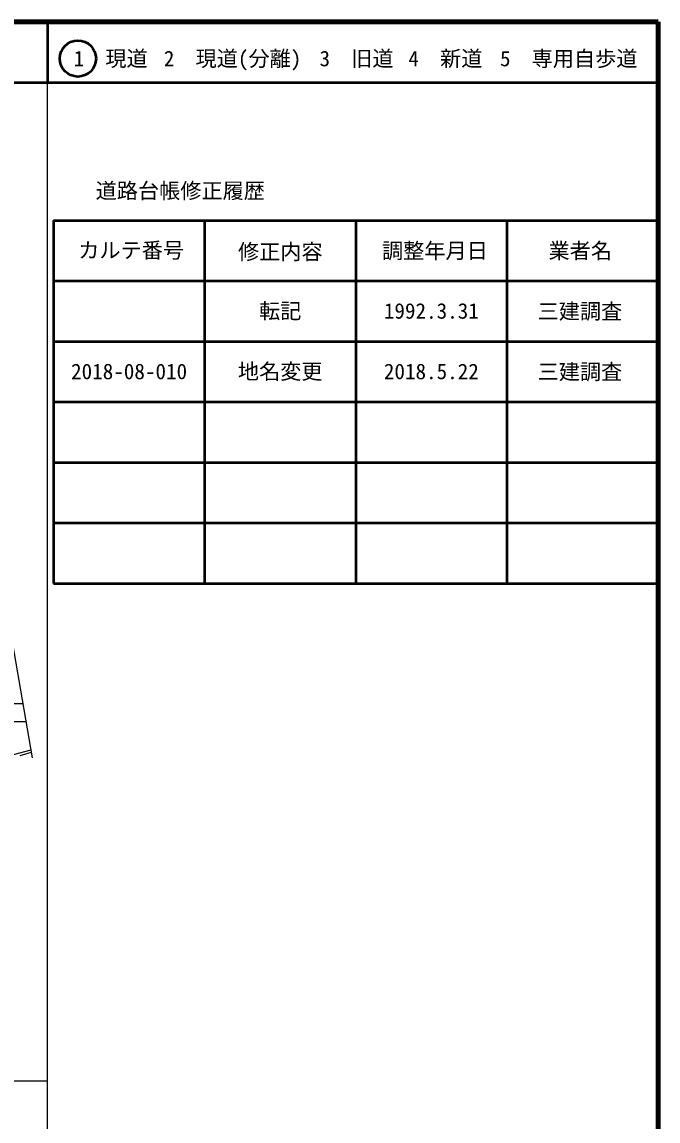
# Model space of a CAD drawing. Units: millimetres at full size, sheet at 1:1000; details may follow other scales. Extents: x 40000 to 680000, y 20000 to 380000.
# Drawn here: x 574780 to 680000, y 198357 to 380000 of the extents above; entities that cross this region are included whole.
import ezdxf
from ezdxf.enums import TextEntityAlignment as Align

# ---------------------------------------------------------------- set-up
doc = ezdxf.new("R2010")
doc.units = ezdxf.units.MM
doc.header["$LTSCALE"] = 1000
for name, color, linetype, lineweight in [('M-BGD', 7, 'Continuous', 25), ('M-BMK-SRVR', 3, 'Continuous', 25), ('M-TTL', 2, 'Continuous', 140), ('M-TTL-BAND', 7, 'Continuous', 25), ('M-TTL-FRAM', 2, 'Continuous', 50), ('M-TTL-LINE', 7, 'Continuous', 50)]:
    doc.layers.add(name, color=color, linetype=linetype, lineweight=lineweight)
doc.layers.add('M-TTL-TXT', color=7, linetype='Continuous')
doc.styles.add('ＭＳ ゴシック', font='')
doc.styles.get('ＭＳ ゴシック').set_extended_font_data('MS Gothic')

msp = doc.modelspace()

# ---------------------------------------------------------------- linework, layer by layer
at = {"layer": 'M-BGD'}
for p, q in [((566126, 267424), (574976, 267351)), ((575497, 264354), (563968, 264257)), ((573400, 258913), (576304, 259716)), ((574497, 258789), (576374, 259311))]:
    msp.add_line(p, q, dxfattribs=at)
at = {"layer": 'M-BMK-SRVR'}
msp.add_line((576531, 258409), (570276, 294380), dxfattribs=at)
at = {"layer": 'M-TTL'}
for p, q in [((680000, 380000), (40000, 380000)), ((680000, 20000), (680000, 380000))]:
    msp.add_line(p, q, dxfattribs=at)
at = {"layer": 'M-TTL-BAND'}
for p, q in [((579000, 20000), (579000, 370000)), ((40000, 205000), (579000, 205000))]:
    msp.add_line(p, q, dxfattribs=at)
at = {"layer": 'M-TTL-FRAM'}
for p, q in [((580000, 347197), (580000, 287197)), ((580000, 347197), (680000, 347197)), ((580000, 287197), (680000, 287197))]:
    msp.add_line(p, q, dxfattribs=at)
at = {"layer": 'M-TTL-LINE'}
for p, q in [((579000, 380000), (579000, 370000)), ((40000, 370000), (680000, 370000)), ((605000, 347197), (605000, 287197)), ((630000, 347197), (630000, 287197)), ((655000, 347197), (655000, 287197)), ((580000, 337197), (680000, 337197)), ((580000, 327197), (680000, 327197)), ((580000, 317197), (680000, 317197)), ((580000, 307197), (680000, 307197)), ((580000, 297197), (680000, 297197))]:
    msp.add_line(p, q, dxfattribs=at)
msp.add_circle((584031, 373958), 3000, dxfattribs=at)

# ---------------------------------------------------------------- texts
at = {"layer": 'M-TTL-TXT', "style": 'ＭＳ ゴシック'}
for s, p in [('1\u3000現道', (589448, 373958)), ('2\u3000現道(分離)', (609619, 373958)), ('3\u3000旧道', (630121, 373958)), ('4\u3000新道', (644824, 373958)), ('5\u3000専用自歩道', (665228, 373958)), ('道路台帳修正履歴', (600968, 352113)), ('カルテ番号', (592839, 342277)), ('修正内容', (617509, 342023)), ('調整年月日', (643089, 342197)), ('業者名', (667134, 342197)), ('転記', (617500, 332245)), ('1992.3.31', (642500, 332245)), ('三建調査', (667077, 332189)), ('2018-08-010', (592500, 322245)), ('地名変更', (617500, 322245)), ('2018.5.22', (642500, 322245)), ('三建調査', (667077, 322189))]:
    msp.add_text(s, height=2566, dxfattribs=at).set_placement(p, align=Align.MIDDLE_CENTER)

doc.saveas('drawing.dxf')
